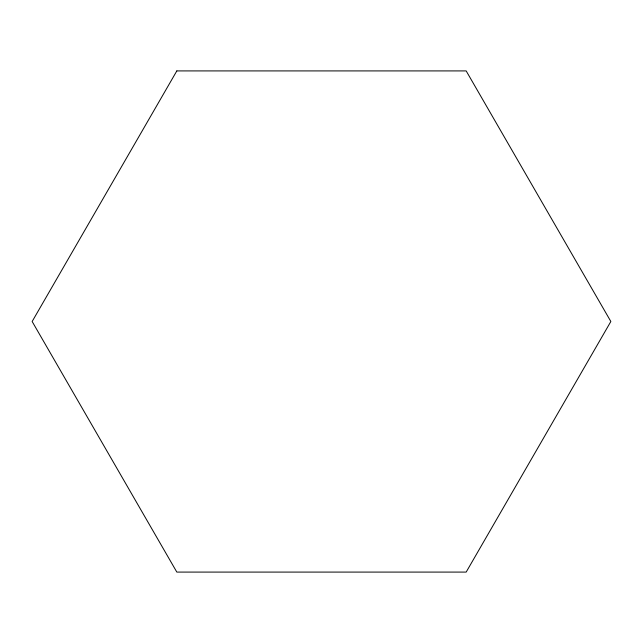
<?xml version="1.0" encoding="UTF-8"?>
<svg xmlns="http://www.w3.org/2000/svg" width="643" height="643" viewBox="0 0 643 643"><rect width="100%" height="100%" fill="white"/><g stroke="black" fill="none" stroke-linecap="round" stroke-linejoin="round"><path stroke-width="0.96" d="M176.825 70.915L32.15 321.5L176.825 572.085L466.175 572.085L610.85 321.5L466.175 70.915L176.825 70.915"/></g></svg>
